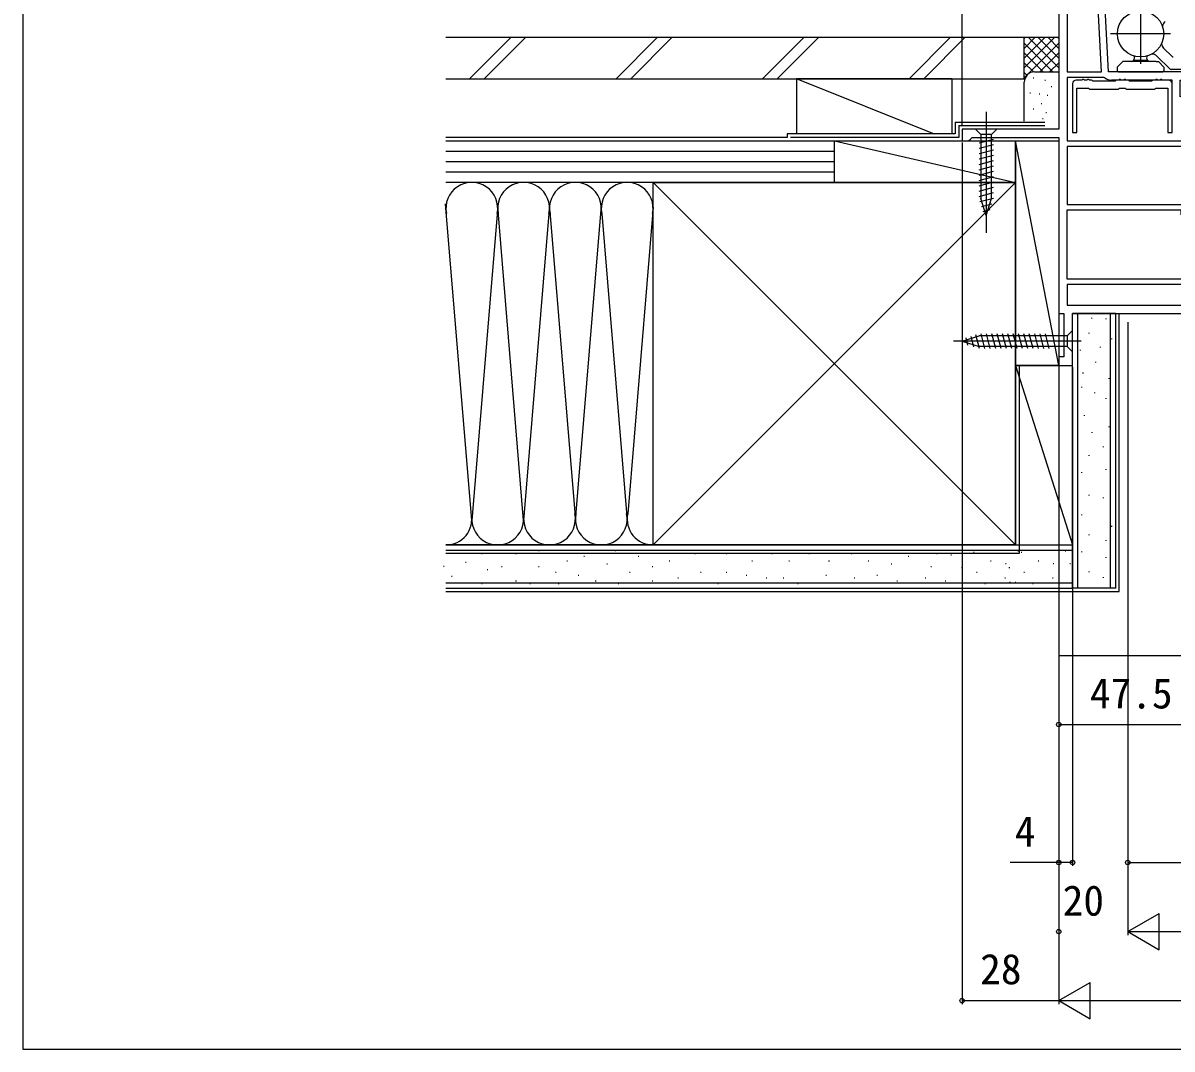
# Model space of a CAD drawing. Units: millimetres, scale not verified. Extents: x -525 to 525, y -783 to 779.
# Drawn here: x -525 to -192.2, y -782.7 to -485.6 of the extents above; entities that cross this region are included whole.
import ezdxf
from ezdxf.enums import TextEntityAlignment as Align

# ---------------------------------------------------------------- set-up
doc = ezdxf.new("R2010")
doc.units = ezdxf.units.MM
doc.header["$LTSCALE"] = 4
for name, color, linetype in [('0-2_YKK_11', 7, 'Continuous'), ('0-5_YKK_13', 4, 'Continuous'), ('0-7_YKK_D', 6, 'Continuous'), ('0-8_YKK_ZWAK', 7, 'Continuous'), ('0-9_YSS_K', 3, 'Continuous'), ('0-A_YSS_KE', 3, 'Continuous')]:
    doc.layers.add(name, color=color, linetype=linetype)
doc.styles.add('ＭＳ ゴシック', font='')
doc.styles.get('ＭＳ ゴシック').set_extended_font_data('MS Gothic')

msp = doc.modelspace()

# ---------------------------------------------------------------- linework, layer by layer
at = {"layer": '0-2_YKK_11'}
for points in [[(-224.999, -455.72), (-224.999, -516.32), (-252.999, -516.32), (-252.999, -519.72), (-251.099, -519.72), (-250.599, -519.22), (-250.099, -518.72), (-224.999, -518.72), (-224.999, -569.72), (-223.499, -569.72), (-223.499, -582.22), (-224.999, -582.22), (-224.999, -584.72), (-220.999, -584.72), (-220.999, -569.72)], [(-184.173, -505.935), (-189.799, -506.927), (-189.799, -502.12), (-184.442, -502.12), (-183.575, -502.662), (-182.999, -502.343), (-182.999, -499.72), (-210.641, -499.72), (-212.949, -455.668)], [(-211.634, -501.438), (-211.956, -501.32), (-222.599, -501.32), (-222.599, -519.72)], [(-193.199, -502.12), (-194.912, -502.12), (-195.105, -501.97), (-195.493, -501.97), (-195.686, -502.12), (-196.312, -502.12), (-196.505, -501.97), (-196.893, -501.97), (-197.086, -502.12), (-197.799, -502.12), (-198.099, -502.42), (-204.499, -502.42), (-204.799, -502.12), (-205.512, -502.12), (-205.705, -501.97), (-206.093, -501.97), (-206.286, -502.12), (-206.912, -502.12), (-207.105, -501.97), (-207.493, -501.97), (-207.686, -502.12), (-208.399, -502.12), (-208.699, -502.42), (-215.099, -502.42), (-215.399, -502.12), (-216.112, -502.12), (-216.305, -501.97), (-216.693, -501.97), (-216.886, -502.12), (-217.512, -502.12), (-217.705, -501.97), (-218.093, -501.97), (-218.286, -502.12), (-219.999, -502.12)], [(-192.199, -513.72), (-192.199, -502.12), (-209.766, -502.12)], [(-220.999, -503.12), (-220.999, -517.32), (-219.799, -517.32), (-219.799, -504.42), (-216.352, -504.42), (-216.052, -504.72), (-207.746, -504.72), (-207.446, -504.42), (-205.752, -504.42), (-205.452, -504.72), (-197.146, -504.72), (-196.846, -504.42), (-193.399, -504.42), (-193.399, -517.32), (-192.199, -517.32), (-192.199, -503.12)], [(-222.599, -519.72), (-185.399, -519.72), (-185.399, -516.62), (-189.299, -516.62)], [(-189.599, -559.72), (-222.599, -559.72), (-222.599, -539.72), (-189.599, -539.72), (-189.599, -541.12)], [(-220.999, -569.72), (-156.999, -569.72), (-156.999, -567.92), (-158.999, -567.92), (-158.999, -559.72), (-162.299, -559.72)]]:
    msp.add_lwpolyline(points, dxfattribs=at)
for points in [[(-212.643, -499.72), (-214.876, -457.12), (-222.599, -457.12), (-222.599, -499.72)], [(-222.599, -538.12), (-185.399, -538.12), (-185.399, -521.32), (-222.599, -521.32)], [(-184.599, -561.32), (-222.599, -561.32), (-222.599, -567.32), (-184.599, -567.32)]]:
    msp.add_lwpolyline(points, close=True, dxfattribs=at)
for centre, radius, start, end in [((-219.999, -503.12), 1, 90.00001, 179.99999), ((-209.766, -499.22), 2.9, 229.88081, 270.00001), ((-193.199, -503.12), 1, 0.00001, 89.99999)]:
    msp.add_arc(centre, radius, start, end, dxfattribs=at)
at = {"layer": '0-5_YKK_13'}
for p, q in [((-201.298, -480.02), (-201.298, -497.42)), ((-192.598, -488.72), (-209.998, -488.72)), ((-192.845, -498.873), (-196.581, -495.137)), ((-194.65, -492.825), (-192.202, -495.273)), ((-208.048, -498.32), (-206.469, -496.72)), ((-208.048, -498.32), (-208.048, -499.42)), ((-196.798, -496.72), (-206.469, -496.72)), ((-199.255, -496.427), (-203.341, -496.427)), ((-196.798, -496.72), (-196.127, -496.72)), ((-194.548, -498.32), (-196.127, -496.72)), ((-194.548, -498.32), (-194.548, -499.42)), ((-172.498, -499.02), (-192.491, -499.02)), ((-207.748, -499.72), (-194.848, -499.72)), ((-245.999, -511.32), (-245.999, -546.32)), ((-242.899, -516.32), (-249.099, -516.32)), ((-249.099, -516.32), (-247.549, -517.87)), ((-247.549, -517.87), (-247.549, -536.404)), ((-244.449, -517.87), (-247.549, -517.87)), ((-242.899, -516.32), (-244.449, -517.87)), ((-244.449, -536.404), (-244.449, -517.87)), ((-248.099, -520.296), (-243.899, -519.171)), ((-248.099, -521.849), (-243.899, -520.724)), ((-248.099, -523.402), (-243.899, -522.277)), ((-248.099, -524.955), (-243.899, -523.83)), ((-248.099, -526.508), (-243.899, -525.383)), ((-248.099, -528.061), (-243.899, -526.936)), ((-248.099, -529.614), (-243.899, -528.488)), ((-248.099, -531.167), (-243.899, -530.041)), ((-248.099, -532.72), (-243.899, -531.594)), ((-248.099, -534.273), (-243.899, -533.147)), ((-248.099, -535.826), (-243.899, -534.7)), ((-247.84, -537.309), (-243.899, -536.253)), ((-245.999, -541.32), (-247.549, -536.404)), ((-247.389, -538.741), (-244.352, -537.928)), ((-245.999, -541.32), (-244.449, -536.404)), ((-246.937, -540.173), (-244.887, -539.624)), ((-246.379, -579.82), (-247.504, -575.62)), ((-244.826, -579.82), (-245.952, -575.62)), ((-243.273, -579.82), (-244.399, -575.62)), ((-241.72, -579.82), (-242.846, -575.62)), ((-240.167, -579.82), (-241.293, -575.62)), ((-238.615, -579.82), (-239.74, -575.62)), ((-237.062, -579.82), (-238.187, -575.62)), ((-235.509, -579.82), (-236.634, -575.62)), ((-233.956, -579.82), (-235.081, -575.62)), ((-232.403, -579.82), (-233.528, -575.62)), ((-230.85, -579.82), (-231.975, -575.62)), ((-229.297, -579.82), (-230.422, -575.62)), ((-227.744, -579.82), (-228.87, -575.62)), ((-218.499, -577.72), (-255.499, -577.72)), ((-252.999, -577.72), (-248.083, -576.17)), ((-252.999, -577.72), (-248.083, -576.17)), ((-252.999, -577.72), (-248.083, -579.27)), ((-251.303, -578.831), (-251.852, -576.781)), ((-249.607, -579.366), (-250.42, -576.33)), ((-247.932, -579.82), (-248.988, -575.878)), ((-222.549, -576.17), (-248.083, -576.17)), ((-222.549, -579.27), (-248.083, -579.27)), ((-220.999, -580.82), (-222.549, -579.27))]:
    msp.add_line(p, q, dxfattribs=at)
msp.add_lwpolyline([(-220.999, -574.62), (-222.549, -576.17), (-222.549, -579.27)], dxfattribs=at)
msp.add_circle((-201.298, -488.72), 6.7, dxfattribs=at)
for centre, radius, start, end in [((-193.012, -486.826), 2, 125, 170.14215), ((-193.236, -491.411), 2, 184.26693, 225), ((-204.048, -495.72), 1, 270, 0), ((-204.048, -495.697), 1, 0, 33.97705), ((-198.548, -495.697), 1, 146.02295, 180), ((-198.548, -495.72), 1, 180, 270), ((-197.995, -496.552), 2, 45, 90.14215), ((-191.849, -494.92), 0.5, 225, 270), ((-192.491, -498.52), 0.5, 225, 270), ((-207.748, -499.42), 0.3, 180, 269.99988), ((-194.848, -499.42), 0.3, 269.99988, 359.99988)]:
    msp.add_arc(centre, radius, start, end, dxfattribs=at)
at = {"layer": '0-7_YKK_D'}
for p, q in [((-252.998, -515.32), (-252.998, -393.72)), ((-252.998, -520.22), (-252.998, -769.698)), ((-204.998, -572.184), (-204.998, -749.7)), ((-204.998, -573.184), (-204.998, -749.7)), ((-224.998, -584.47), (-225, -769.698)), ((-224.999, -584.72), (-224.999, -689.72)), ((-224.998, -584.47), (-224.998, -749.7)), ((-224.998, -585.22), (-224.998, -769.698)), ((-224.998, -585.22), (-224.997, -729.696)), ((-220.998, -585.22), (-220.997, -729.696)), ((-204.999, -588.691), (-205.021, -729.692)), ((-224.999, -688.72), (-177.499, -688.72)), ((-205.021, -728.692), (-157.024, -728.7)), ((-204.998, -748.7), (-195.905, -743.45)), ((-195.905, -753.95), (-195.905, -743.45)), ((-224.998, -748.7), (-224.976, -748.7)), ((-204.998, -748.7), (-205.021, -748.7)), ((-204.998, -748.7), (-195.905, -753.95)), ((-204.998, -748.7), (-186.812, -748.7)), ((-194.498, -748.7), (194.502, -748.7)), ((-225, -768.698), (-215.907, -763.448)), ((-215.907, -773.948), (-215.907, -763.448)), ((-252.998, -768.698), (-224.998, -768.698)), ((-225, -768.698), (-215.907, -773.948)), ((-225, -768.698), (-206.813, -768.698)), ((-214.5, -768.698), (214.5, -768.702))]:
    msp.add_line(p, q, dxfattribs=at)
msp.add_lwpolyline([(-220.997, -728.696), (-224.997, -728.696), (-239.115, -728.696)], dxfattribs=at)
for centre in [(-224.999, -688.72), (-224.997, -728.696), (-220.997, -728.696), (-205.021, -728.692), (-224.998, -748.7), (-252.998, -768.698)]:
    msp.add_circle(centre, 0.637, dxfattribs=at)
at = {"layer": '0-8_YKK_ZWAK'}
msp.add_line((-525, 747.3), (-525, -782.7), dxfattribs=at)
msp.add_lwpolyline([(-525, -782.7), (525, -782.7), (525, 747.3)], dxfattribs=at)
at = {"layer": '0-9_YSS_K'}
for p, q in [((-395.631, -501.72), (-383.631, -489.72)), ((-391.388, -501.72), (-379.388, -489.72)), ((-353.205, -501.72), (-341.205, -489.72)), ((-348.962, -501.72), (-336.962, -489.72)), ((-310.778, -501.72), (-298.778, -489.72)), ((-306.535, -501.72), (-294.535, -489.72)), ((-268.352, -501.72), (-256.352, -489.72)), ((-264.109, -501.72), (-252.109, -489.72)), ((-234.999, -489.72), (-224.999, -489.72)), ((-226.141, -489.72), (-234.999, -498.578)), ((-228.969, -489.72), (-234.999, -495.749)), ((-231.798, -489.72), (-234.999, -492.921)), ((-234.626, -489.72), (-234.999, -490.093)), ((-224.999, -491.406), (-234.999, -501.406)), ((-226.685, -499.72), (-234.999, -491.406)), ((-224.999, -498.578), (-233.857, -489.72)), ((-224.999, -495.749), (-231.028, -489.72)), ((-224.999, -492.921), (-228.2, -489.72)), ((-224.999, -490.093), (-225.372, -489.72)), ((-229.514, -499.72), (-234.999, -494.235)), ((-224.999, -494.235), (-230.484, -499.72)), ((-232.324, -499.738), (-234.999, -497.063)), ((-224.999, -497.063), (-227.673, -499.738)), ((-260.999, -517.72), (-300.999, -501.72)), ((-300.999, -501.72), (-300.999, -517.72)), ((-255.999, -501.72), (-300.999, -501.72)), ((-255.999, -501.72), (-255.999, -517.72)), ((-234.204, -500.686), (-234.999, -499.892)), ((-232.194, -501.548), (-232.394, -501.548)), ((-231.999, -499.72), (-224.999, -499.72)), ((-228.856, -502.215), (-229.056, -502.215)), ((-234.999, -514.02), (-234.999, -502.72)), ((-227, -504.046), (-227.2, -504.046)), ((-233.195, -505.887), (-233.395, -505.887)), ((-230.525, -506.221), (-230.725, -506.221)), ((-229.922, -509.014), (-230.122, -509.014)), ((-228.188, -506.555), (-228.388, -506.555)), ((-232.194, -510.561), (-232.394, -510.561)), ((-228.522, -511.562), (-228.722, -511.562)), ((-229.543, -513.34), (-229.743, -513.34)), ((-402.493, -519.72), (-289.999, -519.72)), ((-300.999, -519.72), (-255.999, -519.72)), ((-289.999, -531.72), (-289.999, -519.72)), ((-289.999, -519.72), (-237.499, -531.72)), ((-224.998, -584.72), (-237.499, -519.72)), ((-402.493, -522.72), (-289.999, -522.72)), ((-402.493, -525.72), (-289.999, -525.72)), ((-402.493, -528.72), (-289.999, -528.72)), ((-342.502, -531.72), (-402.495, -531.72)), ((-289.999, -531.72), (-402.493, -531.72)), ((-237.502, -636.72), (-342.502, -531.72)), ((-237.502, -531.72), (-342.502, -636.72)), ((-395.002, -629.601), (-402.579, -537.902)), ((-380.002, -629.601), (-387.503, -538.827)), ((-342.508, -538.914), (-349.843, -627.688)), ((-387.577, -539.752), (-395.002, -629.601)), ((-372.662, -540.785), (-380.002, -629.601)), ((-372.392, -540.165), (-365.002, -629.601)), ((-365.002, -629.601), (-357.66, -540.752)), ((-357.343, -540.752), (-350.002, -629.601)), ((-219.501, -649.22), (-219.501, -569.72)), ((-215.553, -570.912), (-215.553, -571.112)), ((-211.342, -571.139), (-211.342, -571.339)), ((-210.001, -649.22), (-210.001, -569.72)), ((-207.501, -650.22), (-207.501, -569.72)), ((-216.287, -575.26), (-216.287, -575.46)), ((-209.694, -576.908), (-209.694, -577.108)), ((-218.782, -580.201), (-218.782, -580.401)), ((-212.99, -579.381), (-212.99, -579.581)), ((-237.502, -584.72), (-221.001, -584.72)), ((-237.502, -636.72), (-237.502, -584.72)), ((-237.502, -584.72), (-221.001, -636.72)), ((-221.001, -636.72), (-221.001, -584.271)), ((-214.384, -583.709), (-214.384, -583.909)), ((-210.096, -583.52), (-210.096, -583.72)), ((-218.002, -586.828), (-218.002, -587.028)), ((-210.518, -588.446), (-210.518, -588.646)), ((-218.435, -590.919), (-218.435, -591.119)), ((-214.639, -592.567), (-214.639, -592.767)), ((-211.342, -594.215), (-211.342, -594.415)), ((-217.611, -599.16), (-217.611, -599.36)), ((-215.463, -604.105), (-215.463, -604.305)), ((-210.518, -602.457), (-210.518, -602.657)), ((-212.166, -608.226), (-212.166, -608.426)), ((-216.287, -610.699), (-216.287, -610.899)), ((-218.435, -615.644), (-218.435, -615.844)), ((-211.342, -614.819), (-211.342, -615.019)), ((-216.287, -622.168), (-216.287, -622.368)), ((-212.166, -622.992), (-212.166, -623.192)), ((-218.435, -627.937), (-218.435, -628.137)), ((-209.694, -631.234), (-209.694, -631.434)), ((-216.287, -633.706), (-216.287, -633.906)), ((-211.342, -635.355), (-211.342, -635.555)), ((-342.502, -636.72), (-402.495, -636.72)), ((-402.495, -638.22), (-221.001, -638.22)), ((-375.513, -638.462), (-375.713, -638.462)), ((-353.261, -638.462), (-353.461, -638.462)), ((-249.482, -638.939), (-249.682, -638.939)), ((-237.502, -636.72), (-221.001, -636.72)), ((-236.685, -638.55), (-236.885, -638.55)), ((-235.71, -638.939), (-235.91, -638.939)), ((-222.912, -638.55), (-223.112, -638.55)), ((-218.435, -638.651), (-218.435, -638.851)), ((-396.62, -641.774), (-396.821, -641.774)), ((-391.997, -639.286), (-392.197, -639.286)), ((-382.107, -639.286), (-382.307, -639.286)), ((-367.272, -641.434), (-367.472, -641.434)), ((-362.327, -640.11), (-362.527, -640.11)), ((-355.734, -642.258), (-355.934, -642.258)), ((-346.668, -640.11), (-346.868, -640.11)), ((-337.602, -641.434), (-337.802, -641.434)), ((-330.185, -639.286), (-330.385, -639.286)), ((-321.119, -639.286), (-321.319, -639.286)), ((-313.702, -641.434), (-313.902, -641.434)), ((-307.932, -639.286), (-308.132, -639.286)), ((-302.987, -641.434), (-303.187, -641.434)), ((-297.218, -639.286), (-297.418, -639.286)), ((-291.449, -641.434), (-291.649, -641.434)), ((-284.925, -639.286), (-285.125, -639.286)), ((-279.98, -641.434), (-280.18, -641.434)), ((-273.386, -642.258), (-273.586, -642.258)), ((-268.441, -640.11), (-268.641, -640.11)), ((-260.2, -639.286), (-260.4, -639.286)), ((-256.109, -639.719), (-256.309, -639.719)), ((-244.541, -641.434), (-244.741, -641.434)), ((-240.193, -642.168), (-240.393, -642.168)), ((-230.768, -641.434), (-230.968, -641.434)), ((-226.42, -642.168), (-226.62, -642.168)), ((-221.618, -642.168), (-221.818, -642.168)), ((-211.342, -640.3), (-211.342, -640.5)), ((-403.047, -642.943), (-403.247, -642.943)), ((-390.348, -643.907), (-390.548, -643.907)), ((-386.228, -643.082), (-386.428, -643.082)), ((-375.514, -643.082), (-375.714, -643.082)), ((-370.569, -644.731), (-370.769, -644.731)), ((-363.975, -645.555), (-364.175, -645.555)), ((-349.14, -644.731), (-349.34, -644.731)), ((-342.547, -643.082), (-342.747, -643.082)), ((-328.536, -644.731), (-328.736, -644.731)), ((-321.119, -644.731), (-321.319, -644.731)), ((-315.35, -645.555), (-315.55, -645.555)), ((-292.273, -645.555), (-292.473, -645.555)), ((-277.507, -645.555), (-277.707, -645.555)), ((-261.848, -643.082), (-262.048, -643.082)), ((-252.99, -643.337), (-253.191, -643.337)), ((-248.662, -644.731), (-248.862, -644.731)), ((-239.218, -643.337), (-239.418, -643.337)), ((-234.889, -644.731), (-235.089, -644.731)), ((-216.287, -644.421), (-216.287, -644.62)), ((-402.495, -647.72), (-221.001, -647.72)), ((-400.71, -645.864), (-400.91, -645.864)), ((-391.997, -648.027), (-392.197, -648.027)), ((-382.107, -647.203), (-382.307, -647.203)), ((-377.986, -648.027), (-378.186, -648.027)), ((-369.744, -648.027), (-369.944, -648.027)), ((-359.03, -647.203), (-359.23, -647.203)), ((-352.437, -648.027), (-352.637, -648.027)), ((-342.547, -647.203), (-342.747, -647.203)), ((-335.13, -646.379), (-335.33, -646.379)), ((-323.591, -648.027), (-323.791, -648.027)), ((-309.581, -646.379), (-309.781, -646.379)), ((-304.636, -646.379), (-304.836, -646.379)), ((-300.515, -648.027), (-300.715, -648.027)), ((-284.1, -646.379), (-284.3, -646.379)), ((-271.738, -647.203), (-271.938, -647.203)), ((-263.496, -646.379), (-263.696, -646.379)), ((-257.727, -647.203), (-257.927, -647.203)), ((-252.801, -647.625), (-253.001, -647.625)), ((-246.189, -648.027), (-246.389, -648.027)), ((-240.42, -646.379), (-240.62, -646.379)), ((-239.028, -647.625), (-239.228, -647.625)), ((-237.464, -647.625), (-237.664, -647.625)), ((-232.416, -648.027), (-232.616, -648.027)), ((-226.647, -646.379), (-226.847, -646.379)), ((-212.166, -646.069), (-212.166, -646.269)), ((-402.495, -650.22), (-207.501, -650.22)), ((-225.001, -649.22), (-225.001, -668.72)), ((-225.001, -668.72), (-1.495, -668.72))]:
    msp.add_line(p, q, dxfattribs=at)
for points in [[(-289.999, -531.72), (-289.999, -519.72), (-237.499, -519.72), (-237.499, -531.72)], [(-237.499, -584.72), (-237.499, -519.72), (-224.999, -519.72), (-224.998, -584.72)]]:
    msp.add_lwpolyline(points, close=True, dxfattribs=at)
for centre, radius, start, end in [((-231.999, -502.72), 3, 90, 180), ((-395.002, -539.22), 7.5, 348.21621, 191.78356), ((-380.002, -539.22), 7.5, 348.21621, 191.78332), ((-365.002, -539.22), 7.5, 348.21621, 191.78332), ((-350.002, -539.22), 7.5, 348.21621, 191.78332), ((-402.502, -629.22), 7.5, 270.0476, 11.78354), ((-387.502, -629.22), 7.5, 168.21647, 11.78354), ((-372.502, -629.22), 7.5, 168.21647, 11.78354), ((-357.502, -629.22), 7.5, 168.21647, 11.78354), ((-342.502, -629.22), 7.5, 168.21647, 270)]:
    msp.add_arc(centre, radius, start, end, dxfattribs=at)
at = {"layer": '0-A_YSS_KE'}
for p, q in [((-402.493, -489.72), (-234.999, -489.72)), ((-254.992, -514.281), (-228.992, -514.282)), ((-253.992, -515.281), (-228.992, -515.282)), ((-303.692, -518.711), (-402.486, -518.709)), ((-303.692, -517.711), (-303.692, -518.711)), ((-342.502, -545.685), (-342.502, -531.72)), ((-342.502, -636.72), (-342.502, -539.22)), ((-221.001, -649.22), (-221.001, -569.72)), ((-208.501, -569.72), (-221.001, -569.72)), ((-208.501, -649.22), (-208.501, -569.72)), ((-236.502, -584.72), (-236.502, -639.22)), ((-402.495, -636.72), (-221.001, -636.72)), ((-221.001, -649.22), (-221.001, -636.72)), ((-236.502, -639.22), (-402.495, -639.22)), ((-402.495, -649.22), (-221.001, -649.22)), ((-208.501, -649.22), (-221.001, -649.22))]:
    msp.add_line(p, q, dxfattribs=at)
for points in [[(-402.493, -501.72), (-234.999, -501.72), (-234.999, -489.72)], [(-254.992, -514.281), (-254.992, -517.711), (-303.692, -517.711)], [(-253.992, -515.281), (-253.992, -518.711), (-302.692, -518.711)], [(-342.502, -531.72), (-237.502, -531.72), (-237.502, -636.72), (-342.502, -636.72)]]:
    msp.add_lwpolyline(points, dxfattribs=at)

# ---------------------------------------------------------------- texts
at = {"layer": '0-7_YKK_D', "style": 'ＭＳ ゴシック'}
for s, p in [('47.5', (-215.976, -686.72)), ('20', (-223.862, -746.72)), ('28', (-247.76, -766.565))]:
    msp.add_text(s, height=8.798, dxfattribs=at).set_placement(p, align=Align.BOTTOM_LEFT)
msp.add_text('4', height=8.798, rotation=0.001, dxfattribs=at).set_placement((-237.729, -726.696), align=Align.BOTTOM_LEFT)

doc.saveas('drawing.dxf')
